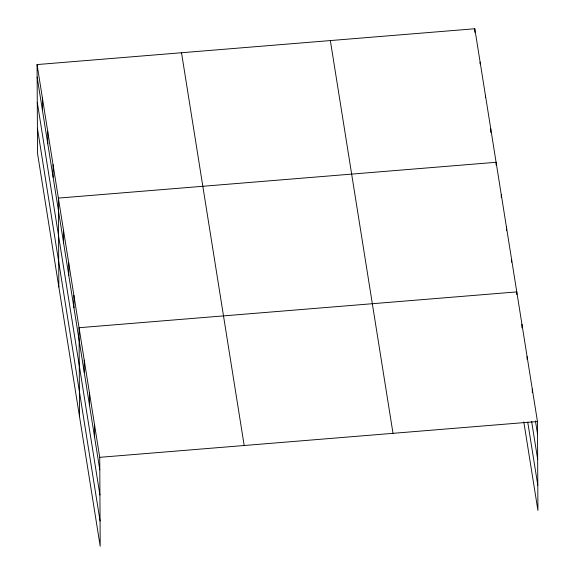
<?xml version="1.0" encoding="UTF-8"?>
<svg xmlns="http://www.w3.org/2000/svg" width="575" height="575" viewBox="0 0 575 575"><rect width="100%" height="100%" fill="white"/><g stroke="black" fill="none" stroke-linecap="round" stroke-linejoin="round"><path stroke-width="0.86" d="M37.073 64.565L99.734 457.326L100.201 546.25L37.54 153.489L37.073 64.565L474.799 28.75L537.46 421.511L537.927 510.435L523.818 421.985M99.734 457.326L537.46 421.511M535.433 420.886L537.524 434.024M531.652 421.583L537.661 459.238M527.735 422.165L537.798 485.221M330.352 40.566L393.012 433.327M181.52 52.742L244.181 445.503M37.138 77.079L99.798 469.84M37.274 102.292L99.928 495.053M37.404 128.275L100.064 521.036M532.292 389.11L532.313 392.682M527.124 356.701L527.138 359.389M521.949 324.3L521.971 327.879M516.796 294.58L516.781 291.899L79.055 327.714L79.522 416.638M511.613 259.498L511.628 262.178M506.446 227.096L506.46 230.668M501.278 194.688L501.292 197.376M496.117 164.968L496.103 162.287L58.377 198.102L58.844 287.026M490.777 128.901L490.798 132.48M485.451 95.522L485.465 97.304M480.125 62.136L480.139 63.926M474.799 28.75L474.821 32.329M94.566 424.918L94.631 437.438M89.391 392.517L89.463 405.03M84.223 360.115L84.288 372.629M73.888 295.313L73.952 307.826M68.72 262.904L68.784 275.425M63.545 230.503L63.609 243.017M53.051 164.716L53.116 177.229M47.725 131.33L47.79 143.851M42.399 97.951L42.464 110.465"/></g></svg>
